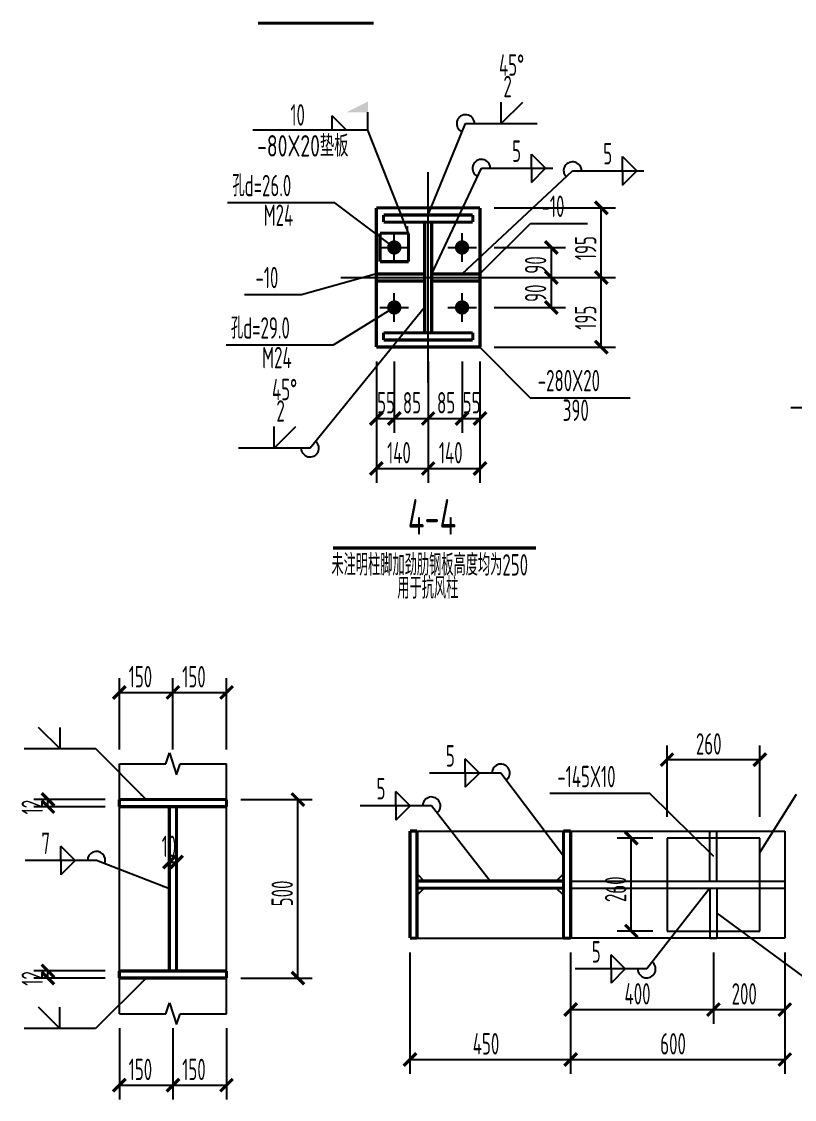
# Model space of a CAD drawing. Extents: x 9834882 to 10005569, y 1691670 to 2510806.
# Drawn here: x 9940048 to 9950872, y 1706966 to 1722062 of the extents above; entities that cross this region are included whole.
import ezdxf

# ---------------------------------------------------------------- set-up
doc = ezdxf.new("R2010")
doc.units = 0
doc.header["$LTSCALE"] = 1000
doc.header["$MEASUREMENT"] = 0
for name, color, linetype in [('10', 7, 'CONTINUOUS'), ('20', 2, 'CONTINUOUS'), ('尺寸标注', 86, 'CONTINUOUS'), ('焊缝标注', 6, 'CONTINUOUS'), ('编号标注', 253, 'CONTINUOUS'), ('螺栓孔标注', 6, 'CONTINUOUS'), ('钢板标注', 6, 'CONTINUOUS')]:
    doc.layers.add(name, color=color, linetype=linetype)
doc.styles.add('TSSD_REIN', font='atssdeng.shx', dxfattribs={"width": 0.7, "bigfont": 'atssdchn.shx'})

msp = doc.modelspace()

# ---------------------------------------------------------------- linework, layer by layer
at = {"layer": '10'}
for p, q in [((9945742.5, 1717002.7), (9945742.5, 1719952.7)), ((9945267.5, 1718697.7), (9945267.5, 1719097.7)), ((9946217.5, 1718697.7), (9946217.5, 1719097.7)), ((9945067.5, 1718897.7), (9945467.5, 1718897.7)), ((9946017.5, 1718897.7), (9946417.5, 1718897.7)), ((9944517.5, 1718477.7), (9946967.5, 1718477.7)), ((9945267.5, 1717857.7), (9945267.5, 1718257.7)), ((9946217.5, 1717857.7), (9946217.5, 1718257.7)), ((9945067.5, 1718057.7), (9945467.5, 1718057.7)), ((9946017.5, 1718057.7), (9946417.5, 1718057.7))]:
    msp.add_line(p, q, dxfattribs=at)
at = {"layer": '10', "ltscale": 0.1, "const_width": 45}
msp.add_lwpolyline([(9943359.5, 1722039.2), (9944979.5, 1722039.2)], dxfattribs=at)
at = {"layer": '10', "color": 3, "const_width": 45}
for points in [[(9946367.5, 1719352.7), (9945117.5, 1719352.7)], [(9945117.5, 1719352.7), (9945117.5, 1719252.7)], [(9945117.5, 1719252.7), (9946367.5, 1719252.7)], [(9945692.5, 1717702.7), (9945692.5, 1719252.7)], [(9945792.5, 1717702.7), (9945792.5, 1719252.7)], [(9946367.5, 1719252.7), (9946367.5, 1719352.7)], [(9946367.5, 1717702.7), (9945117.5, 1717702.7)], [(9945117.5, 1717702.7), (9945117.5, 1717602.7)], [(9945117.5, 1717602.7), (9946367.5, 1717602.7)], [(9946367.5, 1717602.7), (9946367.5, 1717702.7)]]:
    msp.add_lwpolyline(points, dxfattribs=at)
at = {"layer": '10', "const_width": 100}
for points in [[(9945317.5, 1718897.7, 1), (9945217.5, 1718897.7, 1), (9945317.5, 1718897.7, 1)], [(9946267.5, 1718897.7, 1), (9946167.5, 1718897.7, 1), (9946267.5, 1718897.7, 1)], [(9945317.5, 1718057.7, 1), (9945217.5, 1718057.7, 1), (9945317.5, 1718057.7, 1)], [(9946267.5, 1718057.7, 1), (9946167.5, 1718057.7, 1), (9946267.5, 1718057.7, 1)]]:
    msp.add_lwpolyline(points, format="xyb", dxfattribs=at)
at = {"layer": '10', "const_width": 45}
msp.add_lwpolyline([(9944411, 1714688.4), (9947254.5, 1714688.4)], dxfattribs=at)
at = {"layer": '20', "const_width": 45}
for points in [[(9946467.5, 1719452.7), (9945017.5, 1719452.7)], [(9945017.5, 1719452.7), (9945017.5, 1717502.7)], [(9946467.5, 1717502.7), (9946467.5, 1719452.7)], [(9945467.5, 1719097.7), (9945067.5, 1719097.7)], [(9945067.5, 1719097.7), (9945067.5, 1718697.7)], [(9945467.5, 1718697.7), (9945467.5, 1719097.7)], [(9945067.5, 1718697.7), (9945467.5, 1718697.7)], [(9945692.5, 1718527.7), (9945017.5, 1718527.7)], [(9945017.5, 1718527.7), (9945017.5, 1718427.7)], [(9945692.5, 1718427.7), (9945692.5, 1718527.7)], [(9946467.5, 1718527.7), (9945792.5, 1718527.7)], [(9945792.5, 1718527.7), (9945792.5, 1718427.7)], [(9946467.5, 1718427.7), (9946467.5, 1718527.7)], [(9945017.5, 1718427.7), (9945692.5, 1718427.7)], [(9945792.5, 1718427.7), (9946467.5, 1718427.7)], [(9945017.5, 1717502.7), (9946467.5, 1717502.7)]]:
    msp.add_lwpolyline(points, dxfattribs=at)
at = {"layer": '尺寸标注'}
for p, q in [((9946667.5, 1719452.7), (9948367.5, 1719452.7)), ((9948167.5, 1718477.7), (9948167.5, 1719452.7)), ((9946667.5, 1718897.7), (9947667.5, 1718897.7)), ((9947467.5, 1718477.7), (9947467.5, 1718897.7)), ((9946667.5, 1718477.7), (9947667.5, 1718477.7)), ((9946667.5, 1718477.7), (9947667.5, 1718477.7)), ((9946667.5, 1718477.7), (9948367.5, 1718477.7)), ((9946667.5, 1718477.7), (9948367.5, 1718477.7)), ((9947467.5, 1718057.7), (9947467.5, 1718477.7)), ((9948167.5, 1717502.7), (9948167.5, 1718477.7)), ((9946667.5, 1718057.7), (9947667.5, 1718057.7)), ((9946667.5, 1717502.7), (9948367.5, 1717502.7)), ((9945017.5, 1717302.7), (9945017.5, 1716302.7)), ((9945017.5, 1717302.7), (9945017.5, 1715602.7)), ((9945267.5, 1717302.7), (9945267.5, 1716302.7)), ((9945267.5, 1717302.7), (9945267.5, 1716302.7)), ((9945742.5, 1717302.7), (9945742.5, 1716302.7)), ((9945742.5, 1717302.7), (9945742.5, 1716302.7)), ((9945742.5, 1717302.7), (9945742.5, 1715602.7)), ((9945742.5, 1717302.7), (9945742.5, 1715602.7)), ((9946217.5, 1717302.7), (9946217.5, 1716302.7)), ((9946217.5, 1717302.7), (9946217.5, 1716302.7)), ((9946467.5, 1717302.7), (9946467.5, 1716302.7)), ((9946467.5, 1717302.7), (9946467.5, 1715602.7)), ((9945017.5, 1716502.7), (9945267.5, 1716502.7)), ((9945267.5, 1716502.7), (9945742.5, 1716502.7)), ((9945742.5, 1716502.7), (9946217.5, 1716502.7)), ((9946217.5, 1716502.7), (9946467.5, 1716502.7)), ((9945017.5, 1715802.7), (9945742.5, 1715802.7)), ((9945742.5, 1715802.7), (9946467.5, 1715802.7)), ((9941418.4, 1711866.1), (9941418.4, 1712866.1)), ((9942168.4, 1711866.1), (9942168.4, 1712866.1)), ((9942168.4, 1711866.1), (9942168.4, 1712866.1)), ((9942918.4, 1711866.1), (9942918.4, 1712866.1)), ((9941418.4, 1712666.1), (9942168.4, 1712666.1)), ((9942168.4, 1712666.1), (9942918.4, 1712666.1)), ((9949087.3, 1710925.1), (9949087.3, 1711925.1)), ((9950387.3, 1710925.1), (9950387.3, 1711925.1)), ((9942068.4, 1711666.1), (9942118.4, 1711820)), ((9942118.4, 1711820), (9942218.2, 1711513.4)), ((9949087.3, 1711725.1), (9950387.3, 1711725.1)), ((9941418.4, 1711666.1), (9942068.4, 1711666.1)), ((9942218.2, 1711513.4), (9942268.4, 1711667.2)), ((9942268.4, 1711667.2), (9942918.4, 1711666.1)), ((9941218.4, 1711166.1), (9940218.4, 1711166.1)), ((9940418.4, 1711066.1), (9940418.4, 1711166.1)), ((9943118.4, 1711166.1), (9944118.4, 1711166.1)), ((9943918.4, 1708666.1), (9943918.4, 1711166.1)), ((9941218.4, 1711066.1), (9940218.4, 1711066.1)), ((9948887.3, 1710625.1), (9948387.3, 1710625.1)), ((9948587.3, 1709325.1), (9948587.3, 1710625.1)), ((9942118.4, 1710301.1), (9942118.4, 1710091.1)), ((9942118.4, 1710291.1), (9942218.4, 1710291.1)), ((9942218.4, 1710301.1), (9942218.4, 1710091.1)), ((9948887.3, 1709325.1), (9948387.3, 1709325.1)), ((9945487.3, 1709025.1), (9945487.3, 1707325.1)), ((9947737.3, 1709025.1), (9947737.3, 1708025.1)), ((9947737.3, 1709025.1), (9947737.3, 1707325.1)), ((9947737.3, 1709025.1), (9947737.3, 1707325.1)), ((9949737.3, 1709025.1), (9949737.3, 1708025.1)), ((9949737.3, 1709025.1), (9949737.3, 1708025.1)), ((9950737.3, 1709025.1), (9950737.3, 1708025.1)), ((9950737.3, 1709025.1), (9950737.3, 1707325.1)), ((9941218.4, 1708766.1), (9940218.4, 1708766.1)), ((9940418.4, 1708666.1), (9940418.4, 1708766.1)), ((9941218.4, 1708666.1), (9940218.4, 1708666.1)), ((9943118.4, 1708666.1), (9944118.4, 1708666.1)), ((9942068.4, 1708166.1), (9942118.4, 1708320)), ((9942118.4, 1708320), (9942218.2, 1708013.4)), ((9947737.3, 1708225.1), (9949737.3, 1708225.1)), ((9949737.3, 1708225.1), (9950737.3, 1708225.1)), ((9941418.4, 1708166.1), (9942068.4, 1708166.1)), ((9942218.2, 1708013.4), (9942268.4, 1708167.2)), ((9942268.4, 1708167.2), (9942918.4, 1708166.1)), ((9941418.4, 1707966.1), (9941418.4, 1706966.1)), ((9942168.4, 1707966.1), (9942168.4, 1706966.1)), ((9942168.4, 1707966.1), (9942168.4, 1706966.1)), ((9942918.4, 1707966.1), (9942918.4, 1706966.1)), ((9945487.3, 1707525.1), (9947737.3, 1707525.1)), ((9947737.3, 1707525.1), (9950737.3, 1707525.1)), ((9941418.4, 1707166.1), (9942168.4, 1707166.1)), ((9942168.4, 1707166.1), (9942918.4, 1707166.1))]:
    msp.add_line(p, q, dxfattribs=at)
at = {"layer": '尺寸标注', "color": 3}
for p, q in [((9941418.4, 1708166.1), (9941418.4, 1711666.1)), ((9942918.4, 1708166.1), (9942918.4, 1711666.1))]:
    msp.add_line(p, q, dxfattribs=at)
at = {"layer": '尺寸标注', "const_width": 45}
for points in [[(9948079.1, 1719541.1), (9948255.9, 1719364.4)], [(9947379.1, 1718986.1), (9947555.9, 1718809.4)], [(9947379.1, 1718566.1), (9947555.9, 1718389.4)], [(9947379.1, 1718566.1), (9947555.9, 1718389.4)], [(9948079.1, 1718566.1), (9948255.9, 1718389.4)], [(9948079.1, 1718566.1), (9948255.9, 1718389.4)], [(9947379.1, 1718146.1), (9947555.9, 1717969.4)], [(9948079.1, 1717591.1), (9948255.9, 1717414.4)], [(9944929.1, 1716414.4), (9945105.9, 1716591.1)], [(9945179.1, 1716414.4), (9945355.9, 1716591.1)], [(9945179.1, 1716414.4), (9945355.9, 1716591.1)], [(9945654.1, 1716414.4), (9945830.9, 1716591.1)], [(9945654.1, 1716414.4), (9945830.9, 1716591.1)], [(9946129.1, 1716414.4), (9946305.9, 1716591.1)], [(9946129.1, 1716414.4), (9946305.9, 1716591.1)], [(9946379.1, 1716414.4), (9946555.9, 1716591.1)], [(9944929.1, 1715714.4), (9945105.9, 1715891.1)], [(9945654.1, 1715714.4), (9945830.9, 1715891.1)], [(9945654.1, 1715714.4), (9945830.9, 1715891.1)], [(9946379.1, 1715714.4), (9946555.9, 1715891.1)], [(9941330, 1712577.7), (9941506.8, 1712754.5)], [(9942080, 1712577.7), (9942256.8, 1712754.5)], [(9942080, 1712577.7), (9942256.8, 1712754.5)], [(9942830, 1712577.7), (9943006.8, 1712754.5)], [(9948998.9, 1711636.7), (9949175.7, 1711813.5)], [(9950298.9, 1711636.7), (9950475.7, 1711813.5)], [(9940330, 1711254.5), (9940506.8, 1711077.7)], [(9943830, 1711254.5), (9944006.8, 1711077.7)], [(9940330, 1711154.5), (9940506.8, 1710977.7)], [(9948498.9, 1710713.5), (9948675.7, 1710536.7)], [(9942030, 1710202.7), (9942206.8, 1710379.5)], [(9942130, 1710202.7), (9942306.8, 1710379.5)], [(9948498.9, 1709413.5), (9948675.7, 1709236.7)], [(9940330, 1708854.5), (9940506.8, 1708677.7)], [(9940330, 1708754.5), (9940506.8, 1708577.7)], [(9943830, 1708754.5), (9944006.8, 1708577.7)], [(9947648.9, 1708136.7), (9947825.7, 1708313.5)], [(9949648.9, 1708136.7), (9949825.7, 1708313.5)], [(9949648.9, 1708136.7), (9949825.7, 1708313.5)], [(9950648.9, 1708136.7), (9950825.7, 1708313.5)], [(9945398.9, 1707436.7), (9945575.7, 1707613.5)], [(9947648.9, 1707436.7), (9947825.7, 1707613.5)], [(9947648.9, 1707436.7), (9947825.7, 1707613.5)], [(9950648.9, 1707436.7), (9950825.7, 1707613.5)], [(9941330, 1707077.7), (9941506.8, 1707254.5)], [(9942080, 1707077.7), (9942256.8, 1707254.5)], [(9942080, 1707077.7), (9942256.8, 1707254.5)], [(9942830, 1707077.7), (9943006.8, 1707254.5)]]:
    msp.add_lwpolyline(points, dxfattribs=at)
at = {"layer": '尺寸标注', "color": 3, "const_width": 45}
for points in [[(9945587.3, 1710725.1), (9945487.3, 1710725.1)], [(9945487.3, 1710725.1), (9945487.3, 1709225.1)], [(9945587.3, 1709225.1), (9945587.3, 1710725.1)], [(9947737.3, 1710725.1), (9947637.3, 1710725.1)], [(9947637.3, 1710725.1), (9947637.3, 1709225.1)], [(9947737.3, 1709225.1), (9947737.3, 1710725.1)], [(9945587.3, 1710025.1), (9947637.3, 1710025.1)], [(9945587.3, 1709925.1), (9947637.3, 1709925.1)], [(9945487.3, 1709225.1), (9945587.3, 1709225.1)], [(9947637.3, 1709225.1), (9947737.3, 1709225.1)]]:
    msp.add_lwpolyline(points, dxfattribs=at)
at = {"layer": '焊缝标注'}
for p, q in [((9946766.7, 1720632.1), (9946766.7, 1720932.1)), ((9946766.7, 1720632.1), (9947066.7, 1720932.1)), ((9944899.4, 1720541.7), (9944899.4, 1720791.7)), ((9944599.4, 1720541.7), (9944399.4, 1720741.7)), ((9944399.4, 1720541.7), (9944399.4, 1720741.7)), ((9945742.5, 1719352.7), (9946266.7, 1720632.1)), ((9946266.7, 1720632.1), (9947266.7, 1720632.1)), ((9944899.4, 1720541.7), (9943285, 1720541.7)), ((9945467.5, 1719097.7), (9944899.4, 1720541.7)), ((9947188, 1720206.4), (9947388, 1720006.4)), ((9947188, 1720006.4), (9947188, 1720206.4)), ((9948464.9, 1720171.2), (9948664.9, 1719971.2)), ((9948464.9, 1719971.2), (9948464.9, 1720171.2)), ((9945792.5, 1718527.7), (9946488, 1720006.4)), ((9946488, 1720006.4), (9947488, 1720006.4)), ((9947188, 1719806.4), (9947388, 1720006.4)), ((9947188, 1720006.4), (9947188, 1719806.4)), ((9946217.5, 1718527.7), (9947764.9, 1719971.2)), ((9947764.9, 1719971.2), (9948764.9, 1719971.2)), ((9948464.9, 1719771.2), (9948664.9, 1719971.2)), ((9948464.9, 1719971.2), (9948464.9, 1719771.2)), ((9945692.5, 1718057.7), (9944087.8, 1716089)), ((9943587.8, 1716089), (9943587.8, 1716389)), ((9943587.8, 1716089), (9943887.8, 1716389)), ((9944087.8, 1716089), (9943087.8, 1716089)), ((9940587.2, 1711874.1), (9940287.2, 1712174.1)), ((9940587.2, 1711874.1), (9940587.2, 1712174.1)), ((9941087.2, 1711874.1), (9940087.2, 1711874.1)), ((9941793.4, 1711166.1), (9941087.2, 1711874.1)), ((9946460.2, 1711537.8), (9946260.2, 1711737.8)), ((9946260.2, 1711537.8), (9946260.2, 1711737.8)), ((9946760.2, 1711537.8), (9945760.2, 1711537.8)), ((9946460.2, 1711537.8), (9946260.2, 1711337.8)), ((9946260.2, 1711537.8), (9946260.2, 1711337.8)), ((9947637.3, 1710375.1), (9946760.2, 1711537.8)), ((9945488.8, 1711077), (9945288.8, 1711277)), ((9945288.8, 1711077), (9945288.8, 1711277)), ((9945788.8, 1711077), (9944788.8, 1711077)), ((9945488.8, 1711077), (9945288.8, 1710877)), ((9945288.8, 1711077), (9945288.8, 1710877)), ((9946612.3, 1710025.1), (9945788.8, 1711077)), ((9940796.9, 1710313.9), (9940596.9, 1710513.9)), ((9940596.9, 1710313.9), (9940596.9, 1710513.9)), ((9941096.9, 1710313.9), (9940096.9, 1710313.9)), ((9940796.9, 1710313.9), (9940596.9, 1710113.9)), ((9940596.9, 1710313.9), (9940596.9, 1710113.9)), ((9942118.4, 1709916.1), (9941096.9, 1710313.9)), ((9949687.3, 1709925.1), (9948803.3, 1708793)), ((9949787.3, 1709575.1), (9951142.3, 1708574.8)), ((9948503.3, 1708793), (9948303.3, 1708993)), ((9948303.3, 1708793), (9948303.3, 1708993)), ((9948803.3, 1708793), (9947803.3, 1708793)), ((9948503.3, 1708793), (9948303.3, 1708593)), ((9948303.3, 1708793), (9948303.3, 1708593)), ((9941793.4, 1708666.1), (9941084.9, 1707960.4)), ((9940584.9, 1707960.4), (9940284.9, 1708260.4)), ((9940584.9, 1707960.4), (9940584.9, 1708260.4)), ((9941084.9, 1707960.4), (9940084.9, 1707960.4))]:
    msp.add_line(p, q, dxfattribs=at)
at = {"layer": '焊缝标注', "color": 2}
for points in [[(9949687.3, 1710025.1), (9949687.3, 1710725.1)], [(9949687.3, 1710725.1), (9949787.3, 1710725.1)], [(9949787.3, 1710025.1), (9949787.3, 1710725.1)], [(9947737.3, 1710025.1), (9950737.3, 1710025.1)], [(9947737.3, 1709925.1), (9950737.3, 1709925.1)], [(9949687.3, 1709925.1), (9949687.3, 1709225.1)], [(9949787.3, 1709925.1), (9949787.3, 1709225.1)], [(9949687.3, 1709225.1), (9949787.3, 1709225.1)]]:
    msp.add_lwpolyline(points, dxfattribs=at)
at = {"layer": '焊缝标注'}
for centre, start, end in [((9946266.7, 1720632.1), 0, 247.72092), ((9946488, 1720006.4), 0, 244.80976), ((9947764.9, 1719971.2), 0, 223.00916), ((9944087.8, 1716089), 179.99999, 50.81624), ((9946760.2, 1711537.8), 307.03235, 180.00001), ((9945788.8, 1711077), 308.05527, 180.00001), ((9941096.9, 1710313.9), 338.72464, 180.00001), ((9948803.3, 1708793), 179.99999, 52.01602)]:
    msp.add_arc(centre, 125, start, end, dxfattribs=at)
for points in [[(9944899.4, 1720791.7), (9944599.4, 1720791.7), (9944899.4, 1720941.7)], [(9945742.5, 1719352.7), (9945794.3, 1719439.6), (9945766.5, 1719451)], [(9945467.5, 1719097.7), (9945462.7, 1719198.7), (9945433.3, 1719192.9)], [(9945792.5, 1718527.7), (9945848.6, 1718611.8), (9945821.5, 1718624.6)], [(9946217.5, 1718527.7), (9946300.8, 1718585), (9946280.4, 1718606.9)], [(9945692.5, 1718057.7), (9945617.7, 1717989.7), (9945640.9, 1717970.7)], [(9941793.4, 1711166.1), (9941733.4, 1711247.5), (9941712.2, 1711226.3)], [(9947637.3, 1710375.1), (9947589.1, 1710464), (9947565.1, 1710445.9)], [(9946612.3, 1710025.1), (9946562.5, 1710113.1), (9946538.9, 1710094.6)], [(9942118.4, 1709916.1), (9942030.7, 1709966.4), (9942019.8, 1709938.4)], [(9949687.3, 1709925.1), (9949613.9, 1709855.5), (9949637.6, 1709837.1)], [(9949787.3, 1709575.1), (9949858.8, 1709503.6), (9949876.7, 1709527.8)], [(9941793.4, 1708666.1), (9941712, 1708606.2), (9941733.2, 1708584.9)]]:
    msp.add_solid(points, dxfattribs=at)
at = {"layer": '编号标注', "color": 2, "const_width": 45}
for points in [[(9941418.4, 1711166.1), (9942918.4, 1711166.1)], [(9941418.4, 1711066.1), (9941418.4, 1711166.1)], [(9942918.4, 1711066.1), (9941418.4, 1711066.1)], [(9942218.4, 1711066.1), (9942118.4, 1711066.1)], [(9942118.4, 1711066.1), (9942118.4, 1708766.1)], [(9942218.4, 1708766.1), (9942218.4, 1711066.1)], [(9942918.4, 1711166.1), (9942918.4, 1711066.1)], [(9942918.4, 1708766.1), (9941418.4, 1708766.1)], [(9941418.4, 1708766.1), (9941418.4, 1708666.1)], [(9941418.4, 1708666.1), (9942918.4, 1708666.1)], [(9942118.4, 1708766.1), (9942218.4, 1708766.1)], [(9942918.4, 1708666.1), (9942918.4, 1708766.1)]]:
    msp.add_lwpolyline(points, dxfattribs=at)
at = {"layer": '编号标注', "color": 2}
for points in [[(9945587.3, 1710725.1), (9947637.3, 1710725.1)], [(9947737.3, 1710725.1), (9950737.3, 1710725.1)], [(9947737.3, 1709225.1), (9947737.3, 1710725.1)], [(9950737.3, 1710725.1), (9950737.3, 1709225.1)], [(9950387.3, 1710625.1), (9949087.3, 1710625.1)], [(9949087.3, 1710625.1), (9949087.3, 1709325.1)], [(9950387.3, 1709325.1), (9950387.3, 1710625.1)], [(9945587.3, 1710125.1), (9945687.3, 1710025.1)], [(9947637.3, 1710125.1), (9947537.3, 1710025.1)], [(9945587.3, 1709825.1), (9945687.3, 1709925.1)], [(9947637.3, 1709825.1), (9947537.3, 1709925.1)], [(9949087.3, 1709325.1), (9950387.3, 1709325.1)], [(9945587.3, 1709225.1), (9947637.3, 1709225.1)], [(9950737.3, 1709225.1), (9947737.3, 1709225.1)]]:
    msp.add_lwpolyline(points, dxfattribs=at)
at = {"layer": '螺栓孔标注'}
for p, q in [((9944434, 1719525.1), (9942934, 1719525.1)), ((9945267.5, 1718897.7), (9944434, 1719525.1)), ((9945267.5, 1718057.7), (9944412.7, 1717531)), ((9944412.7, 1717531), (9942912.7, 1717531)), ((9952322.2, 1716650.1), (9950822.2, 1716650.1))]:
    msp.add_line(p, q, dxfattribs=at)
at = {"layer": '螺栓孔标注', "const_width": 10}
for points in [[(9945272.5, 1718897.7, 1), (9945262.5, 1718897.7, 1), (9945272.5, 1718897.7, 1)], [(9945272.5, 1718057.7, 1), (9945262.5, 1718057.7, 1), (9945272.5, 1718057.7, 1)]]:
    msp.add_lwpolyline(points, format="xyb", dxfattribs=at)
at = {"layer": '钢板标注'}
for p, q in [((9946467.5, 1718527.7), (9947174.9, 1719234.6)), ((9947174.9, 1719234.6), (9947974.9, 1719234.6)), ((9945017.5, 1718527.7), (9943969.1, 1718236.7)), ((9943969.1, 1718236.7), (9943169.1, 1718236.7)), ((9946467.5, 1717502.7), (9947172.6, 1716793.7)), ((9947172.6, 1716793.7), (9948572.6, 1716793.7)), ((9948846.2, 1711248.5), (9947446.2, 1711248.5)), ((9949737.3, 1710375.1), (9948846.2, 1711248.5)), ((9950387.3, 1710425.1), (9950902.7, 1711242.9))]:
    msp.add_line(p, q, dxfattribs=at)
at = {"layer": '钢板标注', "const_width": 10}
for points in [[(9945022.5, 1718527.7, 1), (9945012.5, 1718527.7, 1), (9945022.5, 1718527.7, 1)], [(9946472.5, 1718527.7, 1), (9946462.5, 1718527.7, 1), (9946472.5, 1718527.7, 1)], [(9946472.5, 1717502.7, 1), (9946462.5, 1717502.7, 1), (9946472.5, 1717502.7, 1)], [(9949742.3, 1710375.1, 1), (9949732.3, 1710375.1, 1), (9949742.3, 1710375.1, 1)], [(9950392.3, 1710425.1, 1), (9950382.3, 1710425.1, 1), (9950392.3, 1710425.1, 1)]]:
    msp.add_lwpolyline(points, format="xyb", dxfattribs=at)

# ---------------------------------------------------------------- texts
at = {"layer": '10', "style": 'TSSD_REIN', "width": 0.65}
msp.add_text('4-4', height=500, dxfattribs=at).set_placement((9945458.2, 1714873.9))
at = {"layer": '尺寸标注', "style": 'TSSD_REIN', "width": 0.6}
for s, p in [('195', (9948097.5, 1718720.2)), ('90', (9947397.5, 1718530.2)), ('90', (9947397.5, 1718135.1)), ('195', (9948097.5, 1717745.2)), ('12', (9940348.4, 1710958.6)), ('260', (9948517.3, 1709730.1)), ('500', (9943848.4, 1709671.1)), ('12', (9940348.4, 1708558.6))]:
    msp.add_text(s, height=300, rotation=90, dxfattribs=at).set_placement(p)
for s, p in [('55', (9945027.5, 1716572.7)), ('85', (9945388.4, 1716572.7)), ('85', (9945867, 1716572.7)), ('55', (9946226.1, 1716572.7)), ('140', (9945167.1, 1715872.7)), ('140', (9945892.1, 1715872.7)), ('150', (9941548.4, 1712736.1)), ('150', (9942298.4, 1712736.1)), ('260', (9949492.3, 1711795.1)), ('10', (9942010.9, 1710361.1)), ('400', (9948492.3, 1708295.1)), ('200', (9949992.3, 1708295.1)), ('450', (9946367.3, 1707595.1)), ('600', (9948992.3, 1707595.1)), ('150', (9941548.4, 1707236.1)), ('150', (9942298.4, 1707236.1))]:
    msp.add_text(s, height=300, dxfattribs=at).set_placement(p)
at = {"layer": '焊缝标注', "style": 'TSSD_REIN', "width": 0.6}
for s, p in [('45°', (9946734.2, 1721302.1)), ('2', (9946796.7, 1721002.1)), ('10', (9943813.3, 1720604.5)), ('5', (9946918, 1720096.4)), ('5', (9948194.9, 1720061.2)), ('45°', (9943555.3, 1716759)), ('2', (9943617.8, 1716459)), ('5', (9945990.2, 1711627.8)), ('5', (9945018.8, 1711167)), ('7', (9940326.9, 1710403.9)), ('5', (9948033.3, 1708883))]:
    msp.add_text(s, height=300, dxfattribs=at).set_placement(p)
at = {"layer": '螺栓孔标注', "color": 5, "style": 'TSSD_REIN'}
for s, width, p in [('-80X20垫板', 0.7, (9943347.4, 1720171.1)), ('未注明柱脚加劲肋钢板高度均为250', 0.6, (9944387.6, 1714303.1)), ('用于抗风柱', 0.6, (9945310.7, 1713979.1))]:
    msp.add_text(s, height=300, dxfattribs=dict(at, width=width)).set_placement(p)
at = {"layer": '螺栓孔标注', "style": 'TSSD_REIN', "width": 0.6}
for s, p in [('孔d=26.0', (9943001.5, 1719615)), ('M24', (9943439, 1719200.1)), ('孔d=29.0', (9942980.2, 1717621)), ('M24', (9943417.7, 1717206))]:
    msp.add_text(s, height=300, dxfattribs=at).set_placement(p)
at = {"layer": '钢板标注', "style": 'TSSD_REIN', "width": 0.6}
for s, p in [('-10', (9947329.9, 1719324.6)), ('-10', (9943324.1, 1718326.7)), ('-280X20', (9947277.6, 1716883.7)), ('390', (9947627.6, 1716468.7)), ('-145X10', (9947551.2, 1711338.5))]:
    msp.add_text(s, height=300, dxfattribs=at).set_placement(p)

doc.saveas('drawing.dxf')
